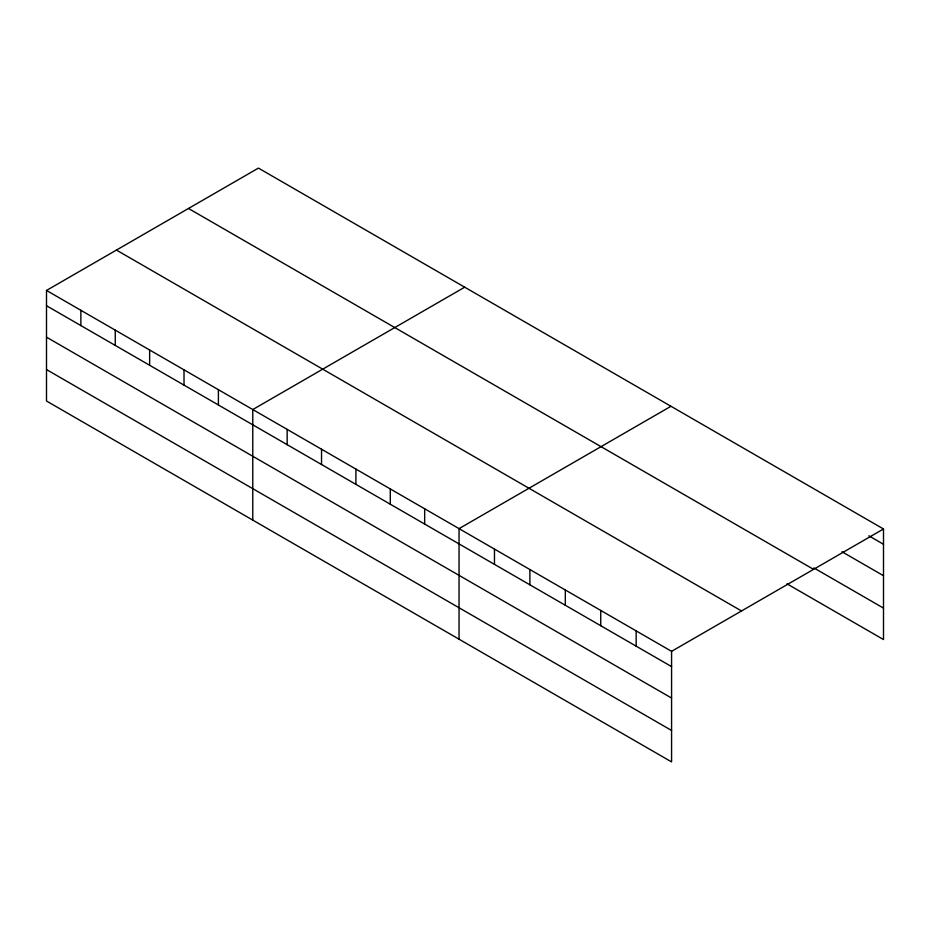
<?xml version="1.0" encoding="UTF-8"?>
<svg xmlns="http://www.w3.org/2000/svg" width="930" height="930" viewBox="0 0 930 930"><rect width="100%" height="100%" fill="white"/><g stroke="black" fill="none" stroke-linecap="round" stroke-linejoin="round"><path stroke-width="1.4" d="M671.576 698.058L671.576 651.337L46.5 290.451L46.5 401.016L671.576 761.903L671.576 698.058L46.5 337.172M787.013 583.842L883.5 639.549L883.5 528.984L258.424 168.097L46.5 290.451M464.698 287.196L252.774 409.549L252.774 520.102M670.972 406.282L459.048 528.635L459.048 639.201M671.576 651.337L883.5 528.984M868.841 535.808L883.5 544.271M841.976 551.734L883.5 575.705M813.878 567.916L883.5 608.104M188.488 208.471L813.564 569.358M116.436 250.077L741.512 610.963M46.5 305.726L671.576 666.612M46.5 369.57L671.576 730.457M636.155 630.889L636.155 646.164M600.734 610.44L600.734 625.716M565.312 589.992L565.312 605.267M529.891 569.532L529.891 584.819M494.469 549.084L494.469 564.371M424.673 508.791L424.673 524.067M390.298 488.936L390.298 504.223M355.911 469.092L355.911 484.367M321.536 449.237L321.536 464.523M287.161 429.393L287.161 444.668M218.399 389.693L218.399 404.98M184.012 369.849L184.012 385.125M149.637 349.994L149.637 365.281M115.262 330.15L115.262 345.425M80.875 310.295L80.875 325.581"/></g></svg>
